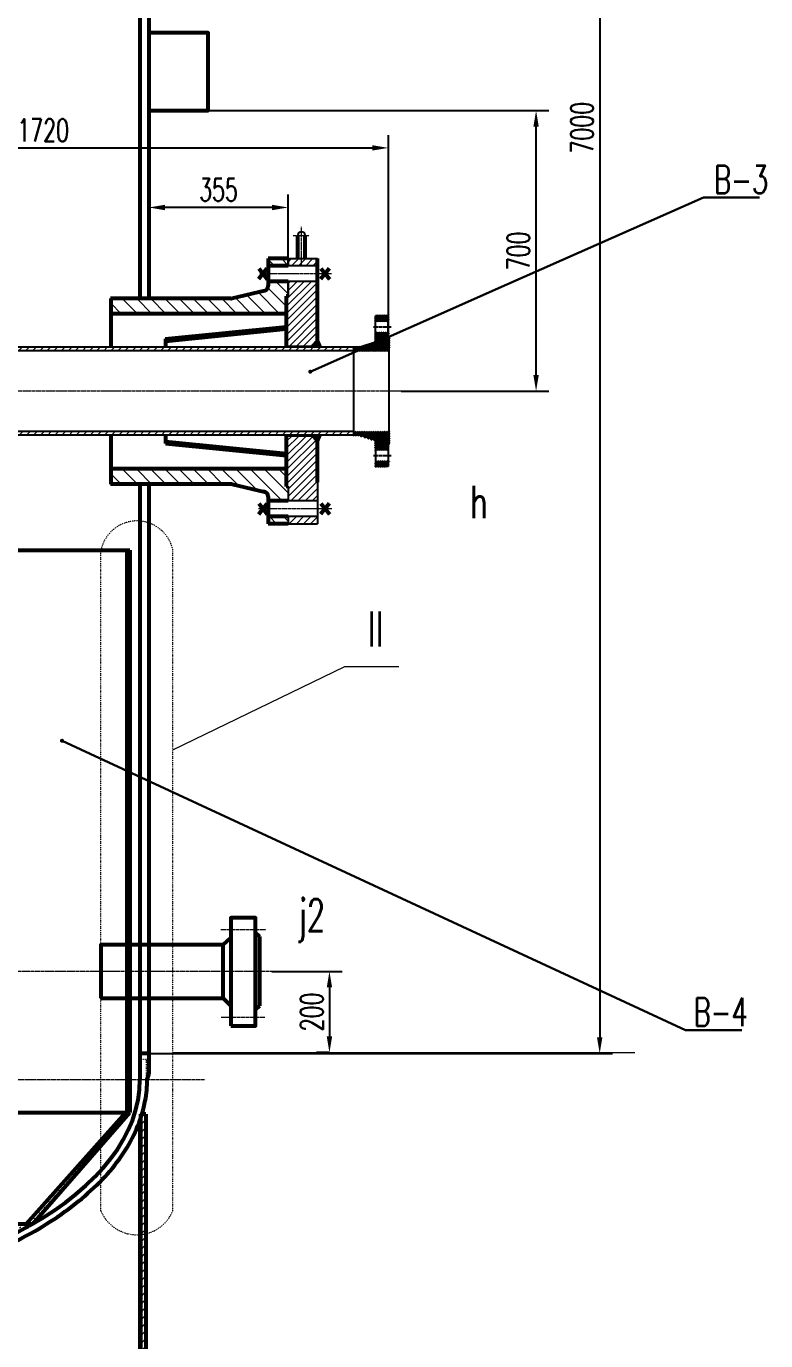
# Model space of a CAD drawing. Header units: millimetres. Extents: x -10 to 21015, y -2 to 14848.
# Drawn here: x 5817 to 8117, y 5305 to 9395 of the extents above; entities that cross this region are included whole.
import ezdxf

# ---------------------------------------------------------------- set-up
doc = ezdxf.new("R2010")
doc.units = ezdxf.units.MM
doc.header["$LTSCALE"] = 5
doc.linetypes.add('CENTER', pattern=[2, 1.25, -0.25, 0.25, -0.25])
doc.linetypes.add('DIVIDE', pattern=[1.25, 0.5, -0.25, 0, -0.25, 0, -0.25])
doc.layers.add('3', color=3, linetype='CENTER')
for name, color, linetype, lineweight in [('中心线', 4, 'CENTER', 18), ('双点划线', 6, 'DIVIDE', 18), ('实线', 7, 'Continuous', 53), ('文字', 3, 'Continuous', 30), ('细线', 1, 'Continuous', 18)]:
    doc.layers.add(name, color=color, linetype=linetype, lineweight=lineweight)
doc.styles.get("Standard").update_dxf_attribs({"font": 'txt.shx', "width": 0.67, "bigfont": 'hztxt.shx'})
doc.dimstyles.get("Standard").update_dxf_attribs({"dimtxt": 0.18, "dimasz": 0.18, "dimexe": 0.18, "dimexo": 0.0625, "dimgap": 0.09, "dimtad": 0, "dimtih": 1, "dimtoh": 1, "dimdec": 4, "dimzin": 0, "dimdsep": 46, "dimtxsty": 'Standard', "dimcen": 0.09, "dimadec": 0, "dimazin": 0, "dimtfac": 1, "dimtdec": 4, "dimtofl": 0, "dimtmove": 0, "dimatfit": 3, "dimfxl": 0, "dimtolj": 1, "dimtzin": 0, "dimarcsym": 0})
pattern_1 = [(45, (0, 0), (-2.828427, 2.828427), [])]
pattern_2 = [(45, (-5071.198, 2312.122), (-16.572815, 16.572815), [])]
pattern_3 = [(45, (-5396.823, 2087.747), (-12.153398, 12.153398), [])]

# ---------------------------------------------------------------- blocks, each defined once
blk = doc.blocks.new('*D51')
at = {"layer": 'DEFPOINTS', "color": 0}
for p in [(6580.7, 6454.5), (6760.2, 6201.8), (6760.2, 6201.8)]:
    blk.add_point(p, dxfattribs=at)
at = {"layer": '细线', "color": 1, "lineweight": -2}
for p, q in [((6580.7, 6454.5), (6800.2, 6454.5)), ((6760.2, 6404.5), (6760.2, 6251.8)), ((6760.2, 6201.8), (6720.2, 6201.8))]:
    blk.add_line(p, q, dxfattribs=at)
at = {"layer": '细线', "color": 1}
for points in [[(6751.8, 6404.5), (6768.5, 6404.5), (6760.2, 6454.5)], [(6751.8, 6251.8), (6768.5, 6251.8), (6760.2, 6201.8)]]:
    blk.add_solid(points, dxfattribs=at)
at = {"layer": '细线', "color": 3, "insert": (6705.2, 6328.2), "char_height": 70, "attachment_point": 5, "rotation": 90}
blk.add_mtext('\\A1;200', dxfattribs=at)
blk = doc.blocks.new('*D56')
at = {"layer": 'DEFPOINTS', "color": 0}
for p in [(6383.1, 9132.7), (7403, 9132.7), (6983.8, 8259.6)]:
    blk.add_point(p, dxfattribs=at)
at = {"layer": '细线', "color": 1, "lineweight": -2}
for p, q in [((6383.1, 9132.7), (7443, 9132.7)), ((7403, 8309.6), (7403, 9082.7)), ((6983.8, 8259.6), (7443, 8259.6))]:
    blk.add_line(p, q, dxfattribs=at)
at = {"layer": '细线', "color": 1}
for points in [[(7394.6, 9082.7), (7411.3, 9082.7), (7403, 9132.7)], [(7394.6, 8309.6), (7411.3, 8309.6), (7403, 8259.6)]]:
    blk.add_solid(points, dxfattribs=at)
at = {"layer": '细线', "color": 3, "insert": (7348, 8696.2), "char_height": 70, "attachment_point": 5, "rotation": 90}
blk.add_mtext('\\A1;700', dxfattribs=at)
blk = doc.blocks.new('*D57')
at = {"layer": 'DEFPOINTS', "color": 0}
for p in [(6198.2, 8864.2), (6198.2, 8831.3), (6631.9, 8672.1)]:
    blk.add_point(p, dxfattribs=at)
at = {"layer": '文字', "color": 1, "lineweight": -2}
for p, q in [((6198.2, 8864.2), (6198.2, 8791.3)), ((6631.9, 8672.1), (6631.9, 8871.3)), ((6581.9, 8831.3), (6248.2, 8831.3))]:
    blk.add_line(p, q, dxfattribs=at)
at = {"layer": '文字', "color": 1}
for points in [[(6248.2, 8839.6), (6248.2, 8822.9), (6198.2, 8831.3)], [(6581.9, 8839.6), (6581.9, 8822.9), (6631.9, 8831.3)]]:
    blk.add_solid(points, dxfattribs=at)
at = {"layer": '文字', "color": 3, "insert": (6415.1, 8886.3), "char_height": 70, "attachment_point": 5}
blk.add_mtext('\\A1;355', dxfattribs=at)
blk = doc.blocks.new('*D58')
at = {"layer": 'DEFPOINTS', "color": 0}
for p in [(4795.7, 9049), (6943.5, 9016.7), (6943.5, 8386.6)]:
    blk.add_point(p, dxfattribs=at)
at = {"layer": '文字', "color": 1, "lineweight": -2}
for p, q in [((4795.7, 9049), (4795.7, 8976.7)), ((6943.5, 8386.6), (6943.5, 9056.7)), ((4845.7, 9016.7), (6893.5, 9016.7))]:
    blk.add_line(p, q, dxfattribs=at)
at = {"layer": '文字', "color": 1}
for points in [[(4845.7, 9025.1), (4845.7, 9008.4), (4795.7, 9016.7)], [(6893.5, 9025.1), (6893.5, 9008.4), (6943.5, 9016.7)]]:
    blk.add_solid(points, dxfattribs=at)
at = {"layer": '文字', "color": 3, "insert": (5869.6, 9071.7), "char_height": 70, "attachment_point": 5}
blk.add_mtext('\\A1;1720', dxfattribs=at)
blk = doc.blocks.new('*D8')
at = {"layer": 'DEFPOINTS', "color": 0}
for p in [(6937, 11960.2), (6198.2, 6198.8), (7600.8, 6198.8)]:
    blk.add_point(p, dxfattribs=at)
at = {"layer": '文字', "color": 1, "lineweight": -2}
for p, q in [((6937, 11960.2), (7640.8, 11960.2)), ((7600.8, 11910.2), (7600.8, 6248.8)), ((6198.2, 6198.8), (7640.8, 6198.8))]:
    blk.add_line(p, q, dxfattribs=at)
at = {"layer": '文字', "color": 1}
for points in [[(7592.5, 11910.2), (7609.1, 11910.2), (7600.8, 11960.2)], [(7592.5, 6248.8), (7609.1, 6248.8), (7600.8, 6198.8)]]:
    blk.add_solid(points, dxfattribs=at)
at = {"layer": '文字', "color": 3, "insert": (7545.8, 9079.5), "char_height": 70, "attachment_point": 5, "rotation": 90}
blk.add_mtext('\\A1;7000', dxfattribs=at)
blk = doc.blocks.new('*U4')
at = {"layer": '实线', "linetype": 'Continuous'}
h = blk.add_hatch(dxfattribs=at)
h.set_pattern_fill('U', color=1, scale=4, angle=45, style=0, pattern_type=0)
h.set_pattern_definition(pattern_1)
h.paths.add_polyline_path([(4737.9, 1562), (4737.9, 1530), (4725.4, 1530), (4725.4, 1562)])
h.paths.add_polyline_path([(4811.3, 1616), (4811.3, 1528), (4779.9, 1528), (4779.9, 1530), (4767.9, 1530), (4767.9, 1562), (4790.9, 1562), (4803.3, 1600), (4803.3, 1616)])
h.paths.add_polyline_path([(5034.9, 1562), (5022.4, 1600), (5022.4, 1616), (5014.4, 1616), (5014.4, 1528), (5045.9, 1528), (5045.9, 1530), (5057.9, 1530), (5057.9, 1562)])
h.paths.add_polyline_path([(5100.4, 1530), (5100.4, 1562), (5087.9, 1562), (5087.9, 1530)])
blk = doc.blocks.new('*U5')
at = {"layer": '实线', "linetype": 'Continuous'}
h = blk.add_hatch(dxfattribs=at)
h.set_pattern_fill('U', color=1, scale=4, angle=45, style=0, pattern_type=0)
h.set_pattern_definition(pattern_1)
h.paths.add_polyline_path([(4925.4, 1480.8), (4925.4, 1448.8), (4912.9, 1448.8), (4912.9, 1480.8)])
h.paths.add_polyline_path([(4998.8, 1534.8), (4998.8, 1446.8), (4967.4, 1446.8), (4967.4, 1448.8), (4955.4, 1448.8), (4955.4, 1480.8), (4978.4, 1480.8), (4990.8, 1518.8), (4990.8, 1534.8)])
h.paths.add_polyline_path([(5222.4, 1480.8), (5209.9, 1518.8), (5209.9, 1534.8), (5201.9, 1534.8), (5201.9, 1446.8), (5233.4, 1446.8), (5233.4, 1448.8), (5245.4, 1448.8), (5245.4, 1480.8)])
h.paths.add_polyline_path([(5287.9, 1448.8), (5287.9, 1480.8), (5275.4, 1480.8), (5275.4, 1448.8)])

msp = doc.modelspace()

# ---------------------------------------------------------------- hatches: boundary and pattern name
at = {"layer": '文字'}
h = msp.add_hatch(color=1, dxfattribs=at)
edge = h.paths.add_edge_path(flags=0)
edge.add_arc((6700.58589, 8320.33193), 6.25, 0, 360)
h = msp.add_hatch(color=1, dxfattribs=at)
edge = h.paths.add_edge_path(flags=0)
edge.add_arc((5928.298, 7172.05068), 6.25, 0, 360)
at = {"layer": '细线'}
h = msp.add_hatch(dxfattribs=at)
h.set_pattern_fill('ANSI31', color=256, scale=125, style=0)
h.set_pattern_definition([(45, (5715.677, 5097.122), (-11.04854, 11.04854), [])])
h.paths.add_polyline_path([(6250.67724, 8422.12151), (6250.67724, 8415.84034), (6625.67724, 8453.34034), (6625.67724, 8459.62151)])
h.paths.add_polyline_path([(6625.67724, 8059.62151), (6625.67724, 8065.90268), (6250.67724, 8103.40268), (6250.67724, 8097.12151)])
h = msp.add_hatch(dxfattribs=at)
h.set_pattern_fill('ANSI31', color=256, scale=125, style=0)
h.set_pattern_definition([(45, (393.802, 4930.872), (-11.048543, 11.048543), [])])
h.paths.add_polyline_path([(5295.67724, 8396.49651), (5295.67724, 8385.24651), (6835.67724, 8385.24651), (6835.67724, 8396.49651)])
h.paths.add_polyline_path([(6835.67724, 8133.99651), (5295.67724, 8133.99651), (5295.67724, 8122.74651), (6835.67724, 8122.74651)])
h = msp.add_hatch(dxfattribs=at)
h.set_pattern_fill('ANSI37', color=256, scale=6.25, style=0)
h.set_pattern_definition([(45, (393.80224, 4930.8715), (-0.55242717, 0.55242717), []), (135, (393.80224, 4930.8715), (-0.55242717, -0.55242717), [])])
h.paths.add_polyline_path([(6730.67724, 8396.49651), (6723.17724, 8413.89343), (6708.57949, 8396.49651)])
h = msp.add_hatch(dxfattribs=at)
h.set_pattern_fill('ANSI37', color=256, scale=6.25, style=0)
h.set_pattern_definition([(315, (393.80224, 11588.3715), (-0.55242717, -0.55242717), []), (225, (393.80224, 11588.3715), (-0.55242717, 0.55242717), [])])
h.paths.add_polyline_path([(6723.17724, 8105.34959), (6708.57949, 8122.74651), (6730.67724, 8122.74651)])
h = msp.add_hatch(dxfattribs=at)
h.set_pattern_fill('ANSI31', color=256, scale=187.5, style=0)
h.set_pattern_definition(pattern_2)
h.paths.add_polyline_path([(6139.42724, 7565.65173), (6129.42724, 7565.65173), (6129.42724, 6338.86831), (6139.42724, 6341.81702)])
h.paths.add_polyline_path([(6139.42724, 7765.24651), (6129.42724, 7765.24651), (6129.42724, 7565.65173), (6139.42724, 7565.65173)])
h.paths.add_polyline_path([(6139.42724, 6341.81702), (6129.42724, 6338.86831), (6129.42724, 6180.24651), (6139.42724, 6180.24651)])
h.paths.add_polyline_path([(6139.42724, 6180.24651), (6129.42724, 6180.24651), (6129.42724, 6117.74651), (6139.42724, 6117.74651)])
h = msp.add_hatch(dxfattribs=at)
h.set_pattern_fill('ANSI31', color=256, scale=187.5, angle=90, style=0)
h.set_pattern_definition([(135, (-5071.198, 2312.122), (-16.572815, -16.572815), [])])
h.paths.add_polyline_path([(6139.42724, 6015.24651), (6126.15683, 6015.24651), (5817.18772, 5668.99651), (5837.36757, 5668.99651)])
h = msp.add_hatch(dxfattribs=at)
h.set_pattern_fill('ANSI31', color=256, scale=137.5, style=0)
h.set_pattern_definition(pattern_3)
edge = h.paths.add_edge_path()
edge.add_line((6189.42724, 6010.24651), (6174.69025, 6010.24651))
edge.add_spline(control_points=[(6174.69025, 6010.24651), (6173.80547, 6007.29105), (6172.88441, 6004.33947), (6171.92724, 6001.39205)], knot_values=[6.1222321803, 6.1222321803, 6.1222321803, 6.1222321803, 6.134617787, 6.134617787, 6.134617787, 6.134617787], degree=3, periodic=0)
edge.add_line((6171.92724, 6001.39205), (6171.92724, 5785.24651))
edge.add_line((6171.92724, 5785.24651), (6189.42724, 5785.24651))
edge.add_line((6189.42724, 5785.24651), (6189.42724, 6010.24651))
h = msp.add_hatch(dxfattribs=at)
h.set_pattern_fill('ANSI31', color=256, scale=137.5, style=0)
h.set_pattern_definition(pattern_3)
h.paths.add_polyline_path([(6189.42724, 5785.24651), (6171.92724, 5785.24651), (6171.92724, 4820.87151), (6189.42724, 4820.87151)])
h = msp.add_hatch(dxfattribs=at)
h.set_pattern_fill('ANSI31', color=256, scale=187.5, style=0)
h.set_pattern_definition(pattern_2)
edge = h.paths.add_edge_path()
edge.add_spline(control_points=[(5027.38141, 5450.11488), (4995.93586, 5447.41691), (4964.30026, 5445.26791), (4932.55224, 5443.67387)], knot_values=[1.6708734299, 1.6708734299, 1.6708734299, 1.6708734299, 1.740747177, 1.740747177, 1.740747177, 1.740747177], degree=3, periodic=0)
edge.add_line((4932.55224, 5443.67387), (4932.55224, 5433.66187))
edge.add_spline(control_points=[(4932.55224, 5433.66187), (4952.35419, 5434.65229), (4972.11313, 5435.85758), (5004.20512, 5438.17013), (5016.57546, 5439.14804), (5028.9168, 5440.21023)], knot_values=[1.6705069668, 1.6705069668, 1.6705069668, 1.6705069668, 1.7139268428, 1.7139268428, 1.7412494216, 1.7412494216, 1.7412494216, 1.7412494216], degree=3, periodic=0)
edge.add_ellipse((4795.67724, 6117.74651), major_axis=(-1375, 0), ratio=0.5, start_angle=95.71299634, end_angle=99.76623774, ccw=False)
edge.add_spline(control_points=[(4932.55224, 5433.66187), (4952.35419, 5434.65229), (4972.11313, 5435.85758), (5004.20512, 5438.17013), (5016.57546, 5439.14804), (5028.9168, 5440.21023)], knot_values=[1.6705069668, 1.6705069668, 1.6705069668, 1.6705069668, 1.7139268428, 1.7139268428, 1.7412494216, 1.7412494216, 1.7412494216, 1.7412494216], degree=3, periodic=0)
edge.add_arc((4931.92724, 5430.24651), 97.5, 5.86541015, 11.75798378)
edge = h.paths.add_edge_path()
edge.add_ellipse((4795.67724, 6117.74651), major_axis=(-1375, 0), ratio=0.5, start_angle=111.60352892, end_angle=124.15084933, ccw=False)
edge.add_spline(control_points=[(5567.56578, 5548.79765), (5526.97093, 5535.02923), (5484.90142, 5522.34756), (5396.29445, 5498.77241), (5349.64013, 5487.98835), (5301.92724, 5478.54109)], knot_values=[1.9478492065, 1.9478492065, 1.9478492065, 1.9478492065, 2.0548746939, 2.0548746939, 2.1668411709, 2.1668411709, 2.1668411709, 2.1668411709], degree=3, periodic=0)
edge.add_ellipse((4795.67724, 6117.74651), major_axis=(-1375, 0), ratio=0.5, start_angle=111.60352892, end_angle=124.15084933, ccw=False)
edge.add_spline(control_points=[(5567.56578, 5548.79765), (5526.97093, 5535.02923), (5484.90142, 5522.34756), (5396.29445, 5498.77241), (5349.64013, 5487.98835), (5301.92724, 5478.54109)], knot_values=[1.9478492065, 1.9478492065, 1.9478492065, 1.9478492065, 2.0548746939, 2.0548746939, 2.1668411709, 2.1668411709, 2.1668411709, 2.1668411709], degree=3, periodic=0)
edge.add_ellipse((4795.67724, 6117.74651), major_axis=(-1375, 0), ratio=0.5, start_angle=111.60352892, end_angle=124.15084933, ccw=False)
edge.add_spline(control_points=[(5301.92724, 5478.54109), (5349.64013, 5487.98835), (5396.29445, 5498.77241), (5484.90142, 5522.34756), (5526.97093, 5535.02923), (5567.56578, 5548.79765)], knot_values=[1.9478492065, 1.9478492065, 1.9478492065, 1.9478492065, 2.0598156834, 2.0598156834, 2.1668411709, 2.1668411709, 2.1668411709, 2.1668411709], degree=3, periodic=0)
edge.add_line((5567.56578, 5548.79765), (5560.97206, 5557.1244))
edge.add_spline(control_points=[(5560.97206, 5557.1244), (5542.53787, 5550.91206), (5523.79754, 5544.92322), (5460.84828, 5525.87228), (5415.40936, 5513.81199), (5346.73531, 5497.99382), (5324.45129, 5493.21571), (5301.92724, 5488.73608)], knot_values=[1.9493754817, 1.9493754817, 1.9493754817, 1.9493754817, 1.9981428904, 1.9981428904, 2.1107405339, 2.1107405339, 2.1638560125, 2.1638560125, 2.1638560125, 2.1638560125], degree=3, periodic=0)
edge.add_line((5301.92724, 5488.73608), (5301.92724, 5478.54109))
edge.add_spline(control_points=[(5301.92724, 5478.54109), (5349.64013, 5487.98835), (5396.29445, 5498.77241), (5484.90142, 5522.34756), (5526.97093, 5535.02923), (5567.56578, 5548.79765)], knot_values=[1.9478492065, 1.9478492065, 1.9478492065, 1.9478492065, 2.0598156834, 2.0598156834, 2.1668411709, 2.1668411709, 2.1668411709, 2.1668411709], degree=3, periodic=0)
edge.add_ellipse((4795.67724, 6117.74651), major_axis=(-1375, 0), ratio=0.5, start_angle=111.60352892, end_angle=124.15084933, ccw=False)
edge.add_spline(control_points=[(5567.56578, 5548.79765), (5526.97093, 5535.02923), (5484.90142, 5522.34756), (5396.29445, 5498.77241), (5349.64013, 5487.98835), (5301.92724, 5478.54109)], knot_values=[1.9478492065, 1.9478492065, 1.9478492065, 1.9478492065, 2.0548746939, 2.0548746939, 2.1668411709, 2.1668411709, 2.1668411709, 2.1668411709], degree=3, periodic=0)
edge = h.paths.add_edge_path()
edge.add_ellipse((4795.67724, 6117.74651), major_axis=(-1375, 0), ratio=0.5, start_angle=124.15084933, end_angle=139.25245645, ccw=False)
edge.add_spline(control_points=[(5822.07972, 5660.2748), (5819.68855, 5658.93359), (5817.28687, 5657.59707), (5779.40333, 5636.68051), (5741.67153, 5618.11887), (5662.18752, 5583.28996), (5620.43549, 5567.022), (5573.83121, 5550.93215), (5570.7029, 5549.86165), (5567.56578, 5548.79765)], knot_values=[2.1668411709, 2.1668411709, 2.1668411709, 2.1668411709, 2.1746815132, 2.1746815132, 2.2899777934, 2.2899777934, 2.4052740736, 2.4052740736, 2.4135448664, 2.4135448664, 2.4135448664, 2.4135448664], degree=3, periodic=0)
edge.add_ellipse((4795.67724, 6117.74651), major_axis=(-1375, 0), ratio=0.5, start_angle=124.15084933, end_angle=139.25245645, ccw=False)
edge.add_spline(control_points=[(5822.07972, 5660.2748), (5819.68855, 5658.93359), (5817.28687, 5657.59707), (5779.40333, 5636.68051), (5741.67153, 5618.11887), (5662.18752, 5583.28996), (5620.43549, 5567.022), (5573.83121, 5550.93215), (5570.7029, 5549.86165), (5567.56578, 5548.79765)], knot_values=[2.1668411709, 2.1668411709, 2.1668411709, 2.1668411709, 2.1746815132, 2.1746815132, 2.2899777934, 2.2899777934, 2.4052740736, 2.4052740736, 2.4135448664, 2.4135448664, 2.4135448664, 2.4135448664], degree=3, periodic=0)
edge.add_ellipse((4795.67724, 6117.74651), major_axis=(-1375, 0), ratio=0.5, start_angle=124.15084933, end_angle=139.25245645, ccw=False)
edge.add_spline(control_points=[(5822.07972, 5660.2748), (5819.68855, 5658.93359), (5817.28687, 5657.59707), (5779.40333, 5636.68051), (5741.67153, 5618.11887), (5662.18752, 5583.28996), (5620.43549, 5567.022), (5573.83121, 5550.93215), (5570.7029, 5549.86165), (5567.56578, 5548.79765)], knot_values=[2.1668411709, 2.1668411709, 2.1668411709, 2.1668411709, 2.1746815132, 2.1746815132, 2.2899777934, 2.2899777934, 2.4052740736, 2.4052740736, 2.4135448664, 2.4135448664, 2.4135448664, 2.4135448664], degree=3, periodic=0)
edge.add_ellipse((4795.67724, 6117.74651), major_axis=(-1375, 0), ratio=0.5, start_angle=124.15084933, end_angle=139.25245645, ccw=False)
edge.add_spline(control_points=[(5822.07972, 5660.2748), (5819.68855, 5658.93359), (5817.28687, 5657.59707), (5779.40333, 5636.68051), (5741.67153, 5618.11887), (5662.18752, 5583.28996), (5620.43549, 5567.022), (5573.83121, 5550.93215), (5570.7029, 5549.86165), (5567.56578, 5548.79765)], knot_values=[2.1668411709, 2.1668411709, 2.1668411709, 2.1668411709, 2.1746815132, 2.1746815132, 2.2899777934, 2.2899777934, 2.4052740736, 2.4052740736, 2.4135448664, 2.4135448664, 2.4135448664, 2.4135448664], degree=3, periodic=0)
edge.add_ellipse((4795.67724, 6117.74651), major_axis=(-1375, 0), ratio=0.5, start_angle=124.15084933, end_angle=139.25245645)
edge.add_line((5837.36757, 5668.99651), (5817.18772, 5668.99651))
edge.add_spline(control_points=[(5817.18772, 5668.99651), (5795.02723, 5656.5667), (5771.94363, 5644.53534), (5711.19559, 5615.1128), (5672.35748, 5598.31244), (5608.70352, 5573.76959), (5585.10002, 5565.25556), (5560.97206, 5557.1244)], knot_values=[2.1638560125, 2.1638560125, 2.1638560125, 2.1638560125, 2.2371169881, 2.2371169881, 2.3497146316, 2.3497146316, 2.4135448664, 2.4135448664, 2.4135448664, 2.4135448664], degree=3, periodic=0)
edge.add_line((5560.97206, 5557.1244), (5567.56578, 5548.79765))
edge.add_spline(control_points=[(5567.56578, 5548.79765), (5570.7029, 5549.86165), (5573.83121, 5550.93215), (5620.43549, 5567.022), (5662.18752, 5583.28996), (5741.67153, 5618.11887), (5779.40333, 5636.68051), (5817.28687, 5657.59707), (5819.68855, 5658.93359), (5822.07972, 5660.2748)], knot_values=[2.1668411709, 2.1668411709, 2.1668411709, 2.1668411709, 2.1751119637, 2.1751119637, 2.2904082439, 2.2904082439, 2.4057045241, 2.4057045241, 2.4135448664, 2.4135448664, 2.4135448664, 2.4135448664], degree=3, periodic=0)
edge.add_ellipse((4795.67724, 6117.74651), major_axis=(-1375, 0), ratio=0.5, start_angle=124.15084933, end_angle=139.25245645, ccw=False)
edge.add_spline(control_points=[(5822.07972, 5660.2748), (5819.68855, 5658.93359), (5817.28687, 5657.59707), (5779.40333, 5636.68051), (5741.67153, 5618.11887), (5662.18752, 5583.28996), (5620.43549, 5567.022), (5573.83121, 5550.93215), (5570.7029, 5549.86165), (5567.56578, 5548.79765)], knot_values=[2.1668411709, 2.1668411709, 2.1668411709, 2.1668411709, 2.1746815132, 2.1746815132, 2.2899777934, 2.2899777934, 2.4052740736, 2.4052740736, 2.4135448664, 2.4135448664, 2.4135448664, 2.4135448664], degree=3, periodic=0)

# ---------------------------------------------------------------- linework, layer by layer
at = {"color": 7}
for p, q in [((6631.92724, 8672.12151), (6631.92724, 8649.62151)), ((6631.92724, 8649.62151), (6631.92724, 8672.12151)), ((6631.92724, 8672.12151), (6723.17724, 8672.12151)), ((6723.17724, 8672.12151), (6723.17724, 8413.89343)), ((6723.17724, 8649.62151), (6631.92724, 8649.62151)), ((6631.92724, 8600.87151), (6631.92724, 8555.24651)), ((6631.92724, 8555.24651), (6631.92724, 8600.87151)), ((6723.17724, 8600.87151), (6631.92724, 8600.87151)), ((6625.67724, 8555.24651), (6625.67724, 8396.49651)), ((6626.92724, 8555.24651), (6626.92724, 8396.49651)), ((6626.92724, 8555.24651), (6631.92724, 8555.24651)), ((6903.17724, 8412.12151), (6903.17724, 8493.99651)), ((6943.17724, 8493.99651), (6903.17724, 8493.99651)), ((6903.17724, 8412.12151), (6903.17724, 8493.99651)), ((6943.17724, 8493.99651), (6903.17724, 8493.99651)), ((6903.17724, 8478.37151), (6943.17724, 8478.37151)), ((6903.17724, 8478.37151), (6943.17724, 8478.37151)), ((6943.17724, 8425.87151), (6943.17724, 8493.99651)), ((6943.17724, 8425.87151), (6943.17724, 8493.99651)), ((6903.17724, 8440.87151), (6943.17724, 8440.87151)), ((6903.17724, 8440.87151), (6943.17724, 8440.87151)), ((6945.67724, 8425.87151), (6943.17724, 8425.87151)), ((6945.67724, 8425.87151), (6943.17724, 8425.87151)), ((6945.67724, 8093.37151), (6945.67724, 8425.87151)), ((6945.67724, 8093.37151), (6945.67724, 8425.87151)), ((6835.67724, 8396.49651), (4424.42724, 8396.49651)), ((6835.67724, 8385.24651), (4424.42724, 8385.24651)), ((6710.67724, 8398.99651), (6626.92724, 8398.99651)), ((6855.67724, 8396.55901), (6835.67724, 8396.55901)), ((6835.67724, 8122.68401), (6835.67724, 8396.55901)), ((6855.67724, 8396.55901), (6835.67724, 8396.55901)), ((6835.67724, 8122.68401), (6835.67724, 8396.55901)), ((6835.67724, 8386.55901), (6945.67724, 8386.55901)), ((6835.67724, 8386.55901), (6945.67724, 8386.55901)), ((6903.17724, 8412.12151), (6855.67724, 8396.55901)), ((6903.17724, 8412.12151), (6855.67724, 8396.55901)), ((6835.67724, 8133.99651), (4931.30224, 8133.99651)), ((6835.67724, 8122.74651), (4975.05224, 8122.74651)), ((6625.67724, 8122.74651), (6625.67724, 7963.99651)), ((6710.67724, 8120.24651), (6625.67724, 8120.24651)), ((6626.92724, 8122.74651), (6626.92724, 7963.99651)), ((6723.17724, 8105.34959), (6723.17724, 7847.12151)), ((6835.67724, 8132.68401), (6945.67724, 8132.68401)), ((6835.67724, 8132.68401), (6945.67724, 8132.68401)), ((6855.67724, 8122.68401), (6835.67724, 8122.68401)), ((6855.67724, 8122.68401), (6835.67724, 8122.68401)), ((6903.17724, 8107.12151), (6855.67724, 8122.68401)), ((6903.17724, 8107.12151), (6855.67724, 8122.68401)), ((6903.17724, 8107.12151), (6903.17724, 8025.24651)), ((6903.17724, 8107.12151), (6903.17724, 8025.24651)), ((6903.17724, 8078.37151), (6943.17724, 8078.37151)), ((6903.17724, 8078.37151), (6943.17724, 8078.37151)), ((6945.67724, 8093.37151), (6943.17724, 8093.37151)), ((6943.17724, 8093.37151), (6943.17724, 8025.24651)), ((6945.67724, 8093.37151), (6943.17724, 8093.37151)), ((6943.17724, 8093.37151), (6943.17724, 8025.24651)), ((6903.17724, 8040.87151), (6943.17724, 8040.87151)), ((6903.17724, 8040.87151), (6943.17724, 8040.87151)), ((6943.17724, 8025.24651), (6903.17724, 8025.24651)), ((6943.17724, 8025.24651), (6903.17724, 8025.24651)), ((6626.92724, 7963.99651), (6631.92724, 7963.99651)), ((6631.92724, 7963.99651), (6631.92724, 7918.37151)), ((6631.92724, 7963.99651), (6631.92724, 7918.37151)), ((6723.17724, 7918.37151), (6631.92724, 7918.37151)), ((6631.92724, 7869.62151), (6631.92724, 7847.12151)), ((6631.92724, 7869.62151), (6631.92724, 7847.12151)), ((6723.17724, 7869.62151), (6631.92724, 7869.62151)), ((6631.92724, 7847.12151), (6723.17724, 7847.12151))]:
    msp.add_line(p, q, dxfattribs=at)
msp.add_arc((6673.17724, 8744.62151), 11.25, 0, 180, dxfattribs=at)
at = {"layer": '3', "color": 3}
for p, q in [((6896.92724, 8459.62151), (6951.92724, 8459.62151)), ((6896.92724, 8459.62151), (6951.92724, 8459.62151)), ((6896.92724, 8059.62151), (6951.92724, 8059.62151)), ((6896.92724, 8059.62151), (6951.92724, 8059.62151))]:
    msp.add_line(p, q, dxfattribs=at)
at = {"layer": '中心线'}
for p, q in [((6673.17724, 8649.62151), (6673.17724, 8771.42029)), ((6647.22486, 8744.62151), (6697.47131, 8744.62151)), ((6766.45027, 8625.24651), (6543.23922, 8625.24651)), ((6983.80224, 8259.62151), (4323.80224, 8259.62151)), ((6768.01054, 7893.99651), (6538.13272, 7893.99651)), ((6422.12, 6584.67703), (6562.34336, 6584.67703)), ((6580.67724, 6454.46146), (5612.55224, 6454.46146)), ((6423.19869, 6312.04766), (6560.18613, 6312.04766)), ((3343.17724, 6117.74651), (6373.80224, 6117.74651))]:
    msp.add_line(p, q, dxfattribs=at)
at = {"layer": '双点划线'}
for p, q in [((6049.54911, 5709.45527), (6049.54911, 7765.57993)), ((6273.05961, 5709.45527), (6273.05961, 7765.57993)), ((6190.67724, 6180.24651), (6170.67724, 6180.87151)), ((6170.67724, 6117.74651), (6170.67724, 6180.87151)), ((6190.67724, 6117.74651), (6190.67724, 6180.24651))]:
    msp.add_line(p, q, dxfattribs=at)
for centre, radius, start, end in [((6161.30436, 7741.77308), 114.26286, 12.02576659, 167.97423341), ((6161.30436, 5755.752), 120.96538, 202.50270931, 337.49729069)]:
    msp.add_arc(centre, radius, start, end, dxfattribs=at)
at = {"layer": '实线'}
for p, q in [((6170.67724, 10123.37151), (6170.67724, 8548.37151)), ((6198.17724, 10123.37151), (6198.17724, 8548.37151)), ((6661.92724, 8672.12151), (6661.92724, 8744.62151)), ((6684.42724, 8672.12151), (6684.42724, 8744.62151)), ((6631.92724, 8672.12151), (6569.42724, 8672.12151)), ((6569.42724, 8672.12151), (6569.42724, 8587.12151)), ((6723.17724, 8413.89343), (6723.17724, 8672.12151)), ((6540.05224, 8609.30901), (6566.30224, 8642.43401)), ((6540.05224, 8641.80901), (6566.30224, 8608.68401)), ((6631.92724, 8649.62151), (6569.42724, 8649.62151)), ((6733.80224, 8608.99651), (6760.05224, 8642.12151)), ((6733.80224, 8641.49651), (6760.05224, 8608.37151)), ((6631.92724, 8600.87151), (6569.42724, 8600.87151)), ((6453.9289, 8548.37151), (6079.42724, 8548.37151)), ((6080.05224, 8548.37151), (6080.05224, 8396.49651)), ((6457.37871, 8548.77361), (6557.87705, 8572.52361)), ((6625.67724, 8555.87151), (6625.67724, 8396.49651)), ((6631.92724, 8555.87151), (6625.67724, 8555.87151)), ((6625.67724, 8500.87151), (6079.42724, 8500.87151)), ((6250.67724, 8422.12151), (6625.67724, 8459.62151)), ((6250.67724, 8415.84034), (6625.67724, 8453.34034)), ((6250.67724, 8422.12151), (6250.67724, 8396.49651)), ((6723.17724, 8413.89343), (6708.57949, 8396.49651)), ((6723.17724, 8413.89343), (6730.67724, 8396.49651)), ((6080.05224, 8122.74651), (6080.05224, 7970.87151)), ((6250.67724, 8122.74651), (6250.67724, 8097.12151)), ((6250.67724, 8103.40268), (6625.67724, 8065.90268)), ((6625.67724, 8122.74651), (6625.67724, 7963.37151)), ((6723.17724, 8105.34959), (6708.57949, 8122.74651)), ((6723.17724, 8105.34959), (6730.67724, 8122.74651)), ((6723.17724, 7976.49651), (6723.17724, 8105.34959)), ((6250.67724, 8097.12151), (6625.67724, 8059.62151)), ((6625.67724, 8018.37151), (6079.42724, 8018.37151)), ((6453.9289, 7970.87151), (6079.42724, 7970.87151)), ((6170.67724, 7970.87151), (6170.67724, 6117.74651)), ((6198.17724, 7970.87151), (6198.17724, 6133.37151)), ((6457.37871, 7970.46941), (6557.87705, 7946.71941)), ((6631.92724, 7963.37151), (6625.67724, 7963.37151)), ((6540.05224, 7877.43401), (6566.30224, 7910.55901)), ((6540.05224, 7909.93401), (6566.30224, 7876.80901)), ((6569.42724, 7932.12151), (6569.42724, 7847.12151)), ((6631.92724, 7918.37151), (6569.42724, 7918.37151)), ((6733.80224, 7877.74651), (6760.05224, 7910.87151)), ((6733.80224, 7910.24651), (6760.05224, 7877.12151)), ((6631.92724, 7869.62151), (6569.42724, 7869.62151)), ((6631.92724, 7847.12151), (6569.42724, 7847.12151)), ((3451.92724, 7765.24651), (6139.42724, 7765.24651)), ((6129.42724, 7765.24651), (6129.42724, 6015.24651)), ((6139.42724, 7765.24651), (6139.42724, 6015.24651)), ((6429.42724, 6536.96146), (6453.80224, 6558.83646)), ((6543.80224, 6563.12528), (6530.67724, 6574.97877)), ((6543.80224, 6347.58646), (6543.80224, 6563.12528)), ((6429.42724, 6371.33646), (6453.80224, 6347.58646)), ((6530.67724, 6336.96146), (6543.80224, 6347.58646)), ((6198.17724, 6198.77665), (6170.67724, 6198.77665)), ((6193.17724, 6117.74651), (6198.17724, 6133.37151)), ((4653.80676, 6015.24651), (6139.42724, 6015.24651)), ((5817.18772, 5668.99651), (6126.15683, 6015.24651)), ((5837.36757, 5668.99651), (6139.42724, 6015.24651)), ((6170.67724, 5989.9499), (6170.67724, 4820.87151)), ((6189.42724, 6010.24651), (6171.92724, 6010.24651)), ((6171.92724, 6010.24651), (6171.92724, 4820.87151)), ((6189.42724, 6010.24651), (6189.42724, 4820.87151)), ((4930.67159, 5668.99651), (5837.36757, 5668.99651)), ((5837.36757, 5668.99651), (5822.07972, 5660.2748))]:
    msp.add_line(p, q, dxfattribs=at)
for points in [[(6198.17724, 9132.69996), (6383.1223, 9132.69996), (6383.1223, 9375.0272), (6198.17724, 9375.0272)], [(6453.80224, 6285.08646), (6530.67724, 6285.08646), (6530.67724, 6620.71146), (6453.80224, 6620.71146)], [(6048.80224, 6371.33646), (6429.42724, 6371.33646), (6429.42724, 6536.96146), (6048.80224, 6536.96146)]]:
    msp.add_lwpolyline(points, close=True, dxfattribs=at)
for centre, start, end in [((6453.9289, 8563.37151), 270, 283.29632803), ((6554.42724, 8587.12151), 270, 0), ((6453.9289, 7955.87151), 76.70367197, 90), ((6554.42724, 7932.12151), 0, 90)]:
    msp.add_arc(centre, 15, start, end, dxfattribs=at)
msp.add_ellipse((4795.67724, 6117.74651), major_axis=(1375, 0), ratio=0.5, start_param=4.8390913473, end_param=6.2831853072, dxfattribs=at)
for points, knots in [([(4969.42724, 5413.21254), (4990.6113, 5414.55057), (5011.7347, 5416.13325), (5082.45824, 5422.27125), (5131.67903, 5427.94025), (5228.62296, 5441.92908), (5276.34588, 5450.24887), (5369.73889, 5469.44694), (5415.40877, 5480.32516), (5504.1658, 5504.52068), (5547.25277, 5517.8379), (5630.34563, 5546.76764), (5670.35137, 5562.38004), (5746.82038, 5595.73555), (5783.28357, 5613.47849), (5852.24687, 5650.91404), (5884.74701, 5670.60649), (5945.40565, 5711.74844), (5973.56434, 5733.19788), (6025.20029, 5777.6533), (6048.67793, 5800.65955), (6090.64191, 5848.01806), (6109.12852, 5872.37125), (6140.81883, 5922.18656), (6154.02185, 5947.65019), (6174.87359, 5999.38513), (6182.51995, 6025.65704), (6191.20649, 6073.91254), (6193.17724, 6095.82917), (6193.17724, 6117.74651)], [4.8380515846, 4.8380515846, 4.8380515846, 4.8380515846, 4.8842538703, 4.8842538703, 4.9933511684, 4.9933511684, 5.1024484665, 5.1024484665, 5.2115457647, 5.2115457647, 5.3206430628, 5.3206430628, 5.4297403609, 5.4297403609, 5.5388376591, 5.5388376591, 5.6479349572, 5.6479349572, 5.7570322554, 5.7570322554, 5.8661295535, 5.8661295535, 5.9752268516, 5.9752268516, 6.0843241498, 6.0843241498, 6.1934214479, 6.1934214479, 6.2831853072, 6.2831853072, 6.2831853072, 6.2831853072]), ([(4932.55224, 5433.66187), (4952.35419, 5434.65229), (4972.11313, 5435.85758), (5044.11399, 5441.04596), (5095.98278, 5446.32399), (5198.16118, 5459.82892), (5248.47119, 5468.0555), (5346.864, 5487.34805), (5394.94717, 5498.41395), (5488.24789, 5523.23793), (5533.46572, 5536.9962), (5620.43549, 5567.022), (5662.18752, 5583.28996), (5741.67153, 5618.11887), (5779.40333, 5636.68051), (5817.28687, 5657.59707), (5819.68855, 5658.93359), (5822.07972, 5660.2748)], [1.67050696681, 1.67050696681, 1.67050696681, 1.67050696681, 1.71392684279, 1.71392684279, 1.829223123, 1.829223123, 1.94451940322, 1.94451940322, 2.05981568344, 2.05981568344, 2.17511196365, 2.17511196365, 2.29040824387, 2.29040824387, 2.40570452408, 2.40570452408, 2.41354486635, 2.41354486635, 2.41354486635, 2.41354486635])]:
    msp.add_open_spline(points, degree=3, knots=knots, dxfattribs=at)
at = {"layer": '文字', "color": 1, "linetype": 'Continuous'}
for p, q in [((7311.98053, 8591.32627), (7923.37518, 8862.32061)), ((7923.37518, 8862.32061), (8098.37518, 8862.32061)), ((6700.58589, 8320.33193), (7311.98053, 8591.32627)), ((5928.298, 7172.05068), (6898.25491, 6721.92448)), ((6898.25491, 6721.92448), (7868.21182, 6271.79828)), ((7868.21182, 6271.79828), (8043.21182, 6271.79828))]:
    msp.add_line(p, q, dxfattribs=at)
at = {"layer": '细线'}
for p, q in [((6610.65785, 8672.12151), (6631.92724, 8650.85212)), ((6631.92724, 8661.47961), (6642.56915, 8672.12151)), ((6642.16623, 8649.62151), (6664.66623, 8672.12151)), ((6664.26332, 8649.62151), (6686.76332, 8672.12151)), ((6686.36041, 8649.62151), (6708.86041, 8672.12151)), ((6569.42724, 8669.15795), (6588.96368, 8649.62151)), ((6708.45749, 8649.62151), (6723.17724, 8664.34126)), ((6593.5195, 8600.87151), (6631.92724, 8562.46377)), ((6626.92724, 8523.89708), (6703.90167, 8600.87151)), ((6626.92724, 8545.99417), (6681.80458, 8600.87151)), ((6626.92724, 8501.8), (6723.17724, 8598.05)), ((6631.92724, 8573.09126), (6659.70749, 8600.87151)), ((6631.92724, 8595.18834), (6637.61041, 8600.87151)), ((6115.68942, 8548.37151), (6163.18942, 8500.87151)), ((6204.07777, 8548.37151), (6251.57777, 8500.87151)), ((6248.27194, 8548.37151), (6295.77194, 8500.87151)), ((6292.46611, 8548.37151), (6339.96611, 8500.87151)), ((6336.66029, 8548.37151), (6384.16029, 8500.87151)), ((6380.85446, 8548.37151), (6428.35446, 8500.87151)), ((6425.04864, 8548.37151), (6472.54864, 8500.87151)), ((6466.64976, 8550.96456), (6516.74281, 8500.87151)), ((6502.39624, 8559.41225), (6560.93698, 8500.87151)), ((6538.14272, 8567.85994), (6605.13116, 8500.87151)), ((6568.43646, 8581.76038), (6625.67724, 8524.5196)), ((6626.92724, 8479.70291), (6723.17724, 8575.95291)), ((6626.92724, 8457.60582), (6723.17724, 8553.85582)), ((6080.05224, 8533.38369), (6112.56442, 8500.87151)), ((6160.67724, 8547.57786), (6207.38359, 8500.87151)), ((6626.92724, 8435.50874), (6723.17724, 8531.75874)), ((6626.92724, 8413.41165), (6723.17724, 8509.66165)), ((6634.60919, 8398.99651), (6723.17724, 8487.56456)), ((6656.70628, 8398.99651), (6723.17724, 8465.46748)), ((6678.80336, 8398.99651), (6723.17724, 8443.37039)), ((6700.90045, 8398.99651), (6723.17724, 8421.2733)), ((6722.99754, 8398.99651), (6723.17724, 8399.17621)), ((6626.92724, 8037.76117), (6709.41258, 8120.24651)), ((6626.92724, 8059.85826), (6687.31549, 8120.24651)), ((6626.92724, 8081.95535), (6665.2184, 8120.24651)), ((6626.92724, 8104.05243), (6643.12132, 8120.24651)), ((6626.92724, 8015.66409), (6723.17724, 8111.91409)), ((6722.99754, 8120.24651), (6723.17724, 8120.06681)), ((6626.92724, 7993.567), (6723.17724, 8089.817)), ((6626.92724, 7971.46991), (6723.17724, 8067.71991)), ((6115.35933, 8018.37151), (6162.85933, 7970.87151)), ((6160.67724, 8017.24778), (6207.05351, 7970.87151)), ((6203.74768, 8018.37151), (6251.24768, 7970.87151)), ((6247.94185, 8018.37151), (6295.44185, 7970.87151)), ((6292.13603, 8018.37151), (6339.63603, 7970.87151)), ((6336.3302, 8018.37151), (6383.8302, 7970.87151)), ((6380.52438, 8018.37151), (6428.02438, 7970.87151)), ((6424.71855, 8018.37151), (6477.33731, 7965.75275)), ((6468.91272, 8018.37151), (6535.2075, 7952.07674)), ((6513.1069, 8018.37151), (6613.1069, 7918.37151)), ((6557.30107, 8018.37151), (6631.92724, 7943.74534)), ((6601.49524, 8018.37151), (6625.67724, 7994.18951)), ((6631.92724, 7954.37282), (6723.17724, 8045.62282)), ((6631.92724, 7932.27574), (6723.17724, 8023.52574)), ((6080.05224, 8003.0536), (6112.23433, 7970.87151)), ((6640.1201, 7918.37151), (6723.17724, 8001.42865)), ((6662.21719, 7918.37151), (6723.17724, 7979.33156)), ((6684.31427, 7918.37151), (6723.17724, 7957.23448)), ((6706.41136, 7918.37151), (6723.17724, 7935.13739)), ((6573.46855, 7869.62151), (6595.96855, 7847.12151)), ((6617.66272, 7869.62151), (6631.92724, 7855.35699)), ((6631.92724, 7865.98448), (6635.56427, 7869.62151)), ((6635.16136, 7847.12151), (6657.66136, 7869.62151)), ((6657.25845, 7847.12151), (6679.75845, 7869.62151)), ((6679.35553, 7847.12151), (6701.85553, 7869.62151)), ((6701.45262, 7847.12151), (6723.17724, 7868.84613)), ((6273.05961, 7143.99444), (6807.6344, 7402.73139)), ((6807.6344, 7402.73139), (6976.15908, 7402.73139)), ((6273.05961, 6201.8435), (7710.45366, 6201.8435))]:
    msp.add_line(p, q, dxfattribs=at)

# ---------------------------------------------------------------- block references
at = {"color": 1, "linetype": 'Continuous', "xscale": 1.25, "yscale": 1.25, "zscale": 1.25, "rotation": 90}
for name, p in [('*U4', (8855.72466, 2118.51488)), ('*U5', (8754.21052, 1884.16786))]:
    msp.add_blockref(name, p, dxfattribs=at)

# ---------------------------------------------------------------- texts
at = {"layer": '文字', "color": 7, "width": 0.67}
for s, p in [('B-3', (7956.43768, 8874.82061)), ('B-4', (7892.89932, 6284.29828))]:
    msp.add_text(s, height=87.5, dxfattribs=at).set_placement(p)
at = {"layer": '文字', "width": 0.67}
for s, height, p in [('h', 100, (7197.93064, 7864.84256)), ('Ⅱ', 125, (6862.27394, 7452.56841)), ('j2', 100, (6660.83831, 6579.39021))]:
    msp.add_text(s, height=height, dxfattribs=at).set_placement(p)

# ---------------------------------------------------------------- dimensions: what is measured, and where the dimension line sits
at = {"layer": '文字'}
dim = msp.add_linear_dim(base=(7600.79619, 6198.77665), p1=(6936.97639, 11960.24651), p2=(6198.17724, 6198.77665), angle=90, text='7000', dimstyle='Standard', override={"dimscale": 20, "dimtxt": 3.5, "dimasz": 2.5, "dimexe": 2, "dimexo": 0, "dimgap": 1, "dimtad": 1, "dimtih": 0, "dimtoh": 0, "dimzin": 8, "dimclrd": 1, "dimclre": 1, "dimclrt": 3, "dimadec": 3, "dimazin": 2, "dimatfit": 0, "dimtvp": 0.718659}, dxfattribs=at)
dim.commit()
dim.dimension.update_dxf_attribs({"geometry": '*D8', "text_midpoint": (7545.79619, 9079.51158)})
for base, p1, p2, text, picture, middle in [((6943.4583, 9016.74488), (4795.67724, 9049.02105), (6943.4583, 8386.55901), '1720', '*D58', (5869.56777, 9071.74488)), ((6198.17724, 8831.2503), (6631.92724, 8672.12151), (6198.17724, 8864.17771), '355', '*D57', (6415.05224, 8886.2503))]:
    dim = msp.add_linear_dim(base=base, p1=p1, p2=p2, text=text, dimstyle='Standard', override={"dimscale": 20, "dimtxt": 3.5, "dimasz": 2.5, "dimexe": 2, "dimexo": 0, "dimgap": 1, "dimtad": 1, "dimtih": 0, "dimtoh": 0, "dimzin": 8, "dimclrd": 1, "dimclre": 1, "dimclrt": 3, "dimadec": 3, "dimazin": 2, "dimatfit": 0, "dimtvp": 0.718659}, dxfattribs=at)
    dim.commit()
    dim.dimension.update_dxf_attribs({"geometry": picture, "text_midpoint": middle})
at = {"layer": '细线'}
for base, p1, p2, text, picture, middle in [((7402.97332, 9132.69996), (6983.80224, 8259.62151), (6383.1223, 9132.69996), '700', '*D56', (7347.97332, 8696.16074)), ((6760.1526, 6201.8435), (6580.67724, 6454.46146), (6760.1526, 6201.8435), '200', '*D51', (6705.1526, 6328.15248))]:
    dim = msp.add_linear_dim(base=base, p1=p1, p2=p2, angle=90, text=text, dimstyle='Standard', override={"dimscale": 20, "dimtxt": 3.5, "dimasz": 2.5, "dimexe": 2, "dimexo": 0, "dimgap": 1, "dimtad": 1, "dimtih": 0, "dimtoh": 0, "dimzin": 8, "dimclrd": 1, "dimclre": 1, "dimclrt": 3, "dimadec": 3, "dimazin": 2, "dimatfit": 0, "dimtvp": 0.718659}, dxfattribs=at)
    dim.commit()
    dim.dimension.update_dxf_attribs({"geometry": picture, "text_midpoint": middle})

doc.saveas('drawing.dxf')
